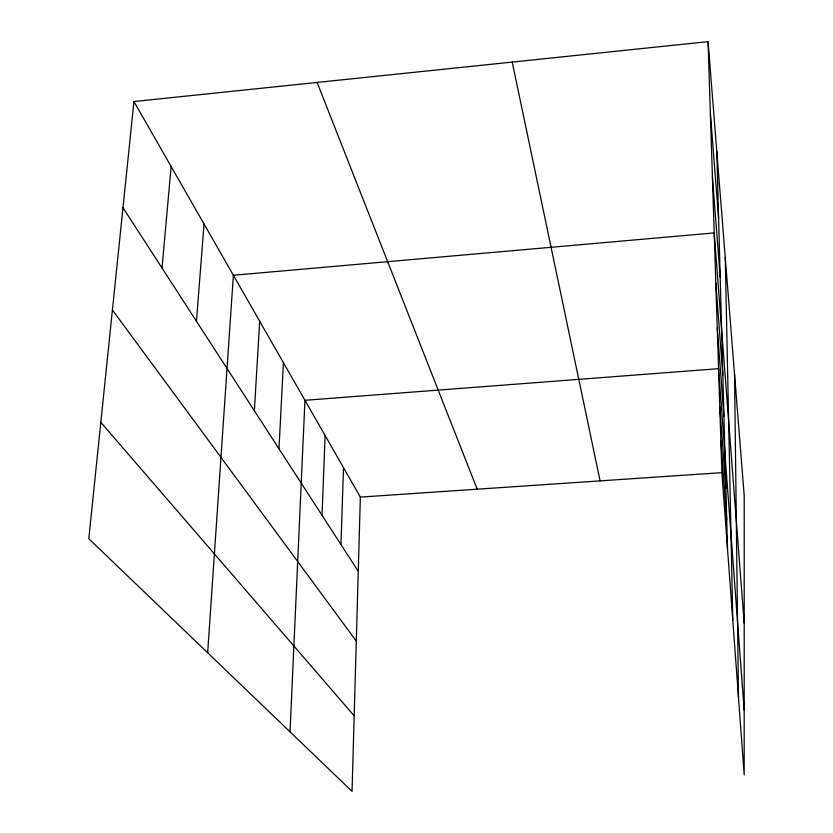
<?xml version="1.0" encoding="UTF-8"?>
<svg xmlns="http://www.w3.org/2000/svg" width="833" height="833" viewBox="0 0 833 833"><rect width="100%" height="100%" fill="white"/><g stroke="black" fill="none" stroke-linecap="round" stroke-linejoin="round"><path stroke-width="1.25" d="M133.946 101.543L360.356 497.103L352.047 791.35L88.798 538.701L133.946 101.543L708.071 41.65L744.202 495.718L744.192 774.898L721.888 472.644L708.071 41.65M340.957 544.553L343.508 467.667M322.017 515.294L325.12 435.534M290.019 731.822L304.951 400.298L718.556 368.665L744.192 710.289M278.972 448.768L283.428 362.709M254.377 410.763L259.698 321.236M207.656 652.77L233.386 275.265L714.204 232.928L744.202 623.386M196.453 321.236L204.043 224.004M162.029 268.039L171.129 166.506M360.356 497.103L721.888 472.644M100.814 422.31L354.181 715.849M112.413 310.001L356.295 641.087M122.982 207.709L358.263 571.303M317.123 82.436L477.194 489.2M512.222 62.079L600.083 480.891M710.382 113.548L718.608 218.371M712.413 176.825L720.191 277.118M715.818 283.022L722.836 375.194M717.255 328.025L723.95 416.552M719.774 406.619L725.887 488.523M720.878 441.126L726.73 520.011M716.797 151.335L727.501 548.718M725.241 257.366L732.79 620.346M734.539 374.194L738.465 697.19"/></g></svg>
